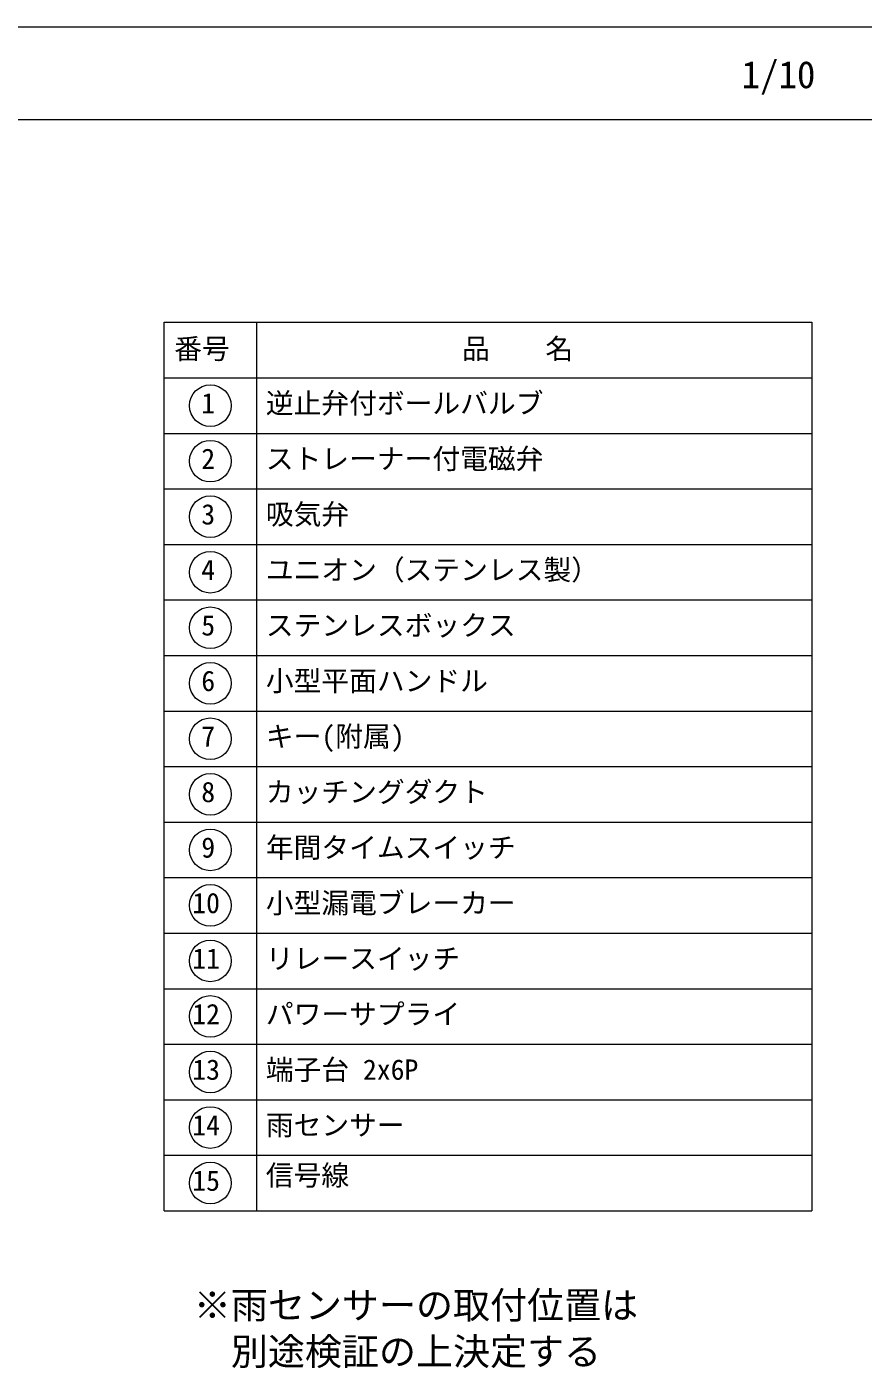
# Model space of a CAD drawing. Units: millimetres, scale not verified. Extents: x -79874 to 6090, y -2774 to 2774.
# Drawn here: x 1280 to 2183, y -366 to 1083 of the extents above; entities that cross this region are included whole.
import ezdxf
from ezdxf.enums import TextEntityAlignment as Align

# ---------------------------------------------------------------- set-up
doc = ezdxf.new("R2010")
doc.units = ezdxf.units.MM
doc.header["$LTSCALE"] = 4
doc.layers.add('0-1_WAKU', color=7, linetype='Continuous', lineweight=18)
doc.layers.add('0-3_moji', color=7, linetype='Continuous', lineweight=18)
doc.styles.add('ＭＳ ゴシック', font='')
doc.styles.get('ＭＳ ゴシック').set_extended_font_data('MS Gothic')

msp = doc.modelspace()

# ---------------------------------------------------------------- linework, layer by layer
at = {"layer": '0-1_WAKU'}
for p, q in [((-1804.186, 1083), (6090.314, 1083)), ((-1804.186, 983), (6090.314, 983))]:
    msp.add_line(p, q, dxfattribs=at)
at = {"layer": '0-3_moji'}
for p, q in [((1427.856, 763.709), (2127.856, 763.709)), ((1427.856, -196.291), (1427.856, 763.709)), ((1527.856, 763.709), (1527.856, -196.291)), ((2127.856, 763.709), (2127.856, -196.291)), ((1427.856, 703.709), (2127.856, 703.709)), ((1427.856, 643.709), (2127.856, 643.709)), ((1427.856, 583.709), (2127.856, 583.709)), ((1427.856, 523.709), (2127.856, 523.709)), ((1427.856, 463.709), (2127.856, 463.709)), ((1427.856, 403.709), (2127.856, 403.709)), ((1427.856, 343.709), (2127.856, 343.709)), ((1427.856, 283.709), (2127.856, 283.709)), ((1427.856, 223.709), (2127.856, 223.709)), ((1427.856, 163.709), (2127.856, 163.709)), ((1427.856, 103.709), (2127.856, 103.709)), ((1427.856, 43.709), (2127.856, 43.709)), ((1427.856, -16.291), (2127.856, -16.291)), ((1427.856, -76.291), (2127.856, -76.291)), ((1427.856, -136.291), (2127.856, -136.291)), ((1427.856, -196.291), (2127.856, -196.291))]:
    msp.add_line(p, q, dxfattribs=at)
for centre in [(1477.856, 673.709), (1477.856, 613.709), (1477.856, 553.709), (1477.856, 493.709), (1477.856, 433.709), (1477.856, 373.709), (1477.856, 313.709), (1477.856, 253.709), (1477.856, 193.709), (1477.856, 133.709), (1477.856, 73.709), (1477.856, 13.709), (1477.856, -46.291), (1477.856, -106.291), (1477.856, -166.291)]:
    msp.add_circle(centre, 22.5, dxfattribs=at)

# ---------------------------------------------------------------- texts
at = {"layer": '0-3_moji', "style": 'ＭＳ ゴシック'}
for s, height, p in [('1/10', 29.33, (2051.855, 1007.908)), ('番号', 21.99, (1438.871, 717.576)), ('品\u3000\u3000名', 21.99, (1749.886, 717.576)), ('1', 21.99, (1468.11, 658.709)), ('逆止弁付ボールバルブ', 21.99, (1537.856, 658.709)), ('2', 21.99, (1468.11, 598.709)), ('ストレーナー付電磁弁', 21.99, (1537.856, 598.709)), ('3', 21.99, (1468.11, 538.709)), ('吸気弁', 21.99, (1537.856, 538.709)), ('ユニオン（ステンレス製）', 21.99, (1537.856, 478.709)), ('4', 21.99, (1468.11, 478.709)), ('ステンレスボックス', 21.99, (1537.856, 418.709)), ('5', 21.99, (1468.11, 418.709)), ('6', 21.99, (1468.11, 358.709)), ('小型平面ハンドル', 21.99, (1537.856, 358.709)), ('7', 21.99, (1468.11, 298.709)), ('キー(附属)', 21.99, (1537.856, 298.709)), ('8', 21.99, (1468.11, 238.709)), ('カッチングダクト', 21.99, (1537.856, 238.709)), ('9', 21.99, (1468.11, 178.709)), ('年間タイムスイッチ', 21.99, (1537.856, 178.709)), ('10', 21.99, (1458.363, 118.709)), ('小型漏電ブレーカー', 21.99, (1537.856, 118.709)), ('リレースイッチ', 21.99, (1537.856, 58.709)), ('11', 21.99, (1458.363, 58.709)), ('パワーサプライ', 21.99, (1537.856, -1.291)), ('12', 21.99, (1458.363, -1.291)), ('13', 21.99, (1458.363, -61.291)), ('端子台 2x6P', 21.99, (1537.856, -61.291)), ('14', 21.99, (1458.363, -121.291)), ('雨センサー', 21.99, (1537.856, -121.291)), ('信号線', 21.99, (1537.856, -175.491)), ('15', 21.99, (1458.363, -181.291)), ('※雨センサーの取付位置は', 29.33, (1460.041, -321.713)), ('\u3000別途検証の上決定する', 29.33, (1460.041, -371.713))]:
    msp.add_text(s, height=height, dxfattribs=at).set_placement(p, align=Align.BOTTOM_LEFT)

doc.saveas('drawing.dxf')
